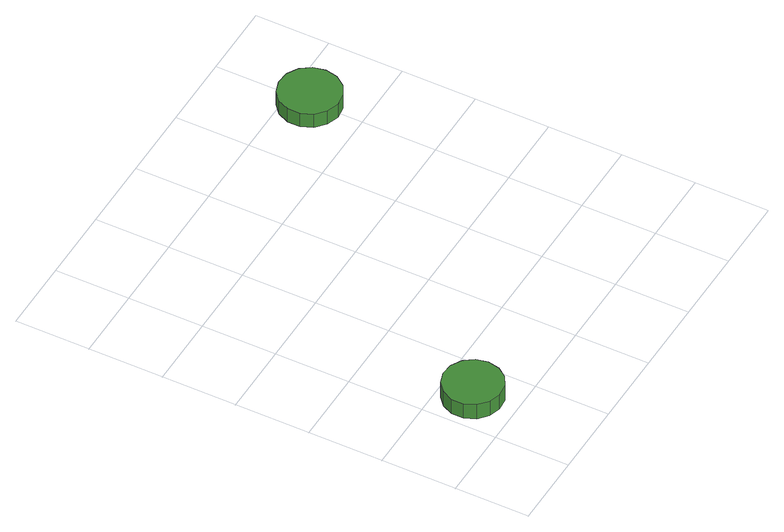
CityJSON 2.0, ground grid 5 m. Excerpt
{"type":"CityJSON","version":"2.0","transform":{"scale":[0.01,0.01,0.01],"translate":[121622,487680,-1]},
"CityObjects":{
"tree1":{"type":"SolitaryVegetationObject","attributes":{"function":"something"},"geometry":[{"type":"MultiSurface","lod":"1","boundaries":[[[0,1,2,3,4,5,6,7,8,9,10,11,12,13,14]],[[15,16,17,18,19,20,21,22,23,24,25,26,27,28,29]],[[0,29,28,1]],[[1,28,27,2]],[[2,27,26,3]],[[3,26,25,4]],[[4,25,24,5]],[[5,24,23,6]],[[6,23,22,7]],[[7,22,21,8]],[[8,21,20,9]],[[9,20,19,10]],[[10,19,18,11]],[[11,18,17,12]],[[12,17,16,13]],[[13,16,15,14]],[[14,15,29,0]]]}]},
"tree2":{"type":"SolitaryVegetationObject","attributes":{"function":"something"},"geometry":[{"type":"MultiSurface","lod":"1","boundaries":[[[30,31,32,33,34,35,36,37,38,39,40,41,42,43,44]],[[45,46,47,48,49,50,51,52,53,54,55,56,57,58,59]],[[30,59,58,31]],[[31,58,57,32]],[[32,57,56,33]],[[33,56,55,34]],[[34,55,54,35]],[[35,54,53,36]],[[36,53,52,37]],[[37,52,51,38]],[[38,51,50,39]],[[39,50,49,40]],[[40,49,48,41]],[[41,48,47,42]],[[42,47,46,43]],[[43,46,45,44]],[[44,45,59,30]]]}]}
},
"vertices":[
[446,290,196],[429,369,196],[381,435,196],[310,476,196],[229,484,196],[152,459,196],[91,405,196],[58,330,196],[58,249,196],[91,174,196],[152,120,196],[229,95,196],[310,103,196],[381,144,196],[429,210,196],[429,210,77],[381,144,77],[310,103,77],[229,95,77],[152,120,77],[91,174,77],[58,249,77],[58,330,77],[91,405,77],[152,459,77],[229,484,77],[310,476,77],[381,435,77],[429,369,77],[446,290,77],
[2183,2347,197],[2166,2430,197],[2116,2499,197],[2042,2541,197],[1958,2550,197],[1878,2524,197],[1815,2467,197],[1781,2390,197],[1781,2305,197],[1815,2228,197],[1878,2171,197],[1958,2145,197],[2042,2154,197],[2116,2196,197],[2166,2265,197],[2166,2265,87],[2116,2196,87],[2042,2154,87],[1958,2145,87],[1878,2171,87],[1815,2228,87],[1781,2305,87],[1781,2390,87],[1815,2467,87],[1878,2524,87],[1958,2550,87],[2042,2541,87],[2116,2499,87],[2166,2430,87],[2183,2347,87]
]}
